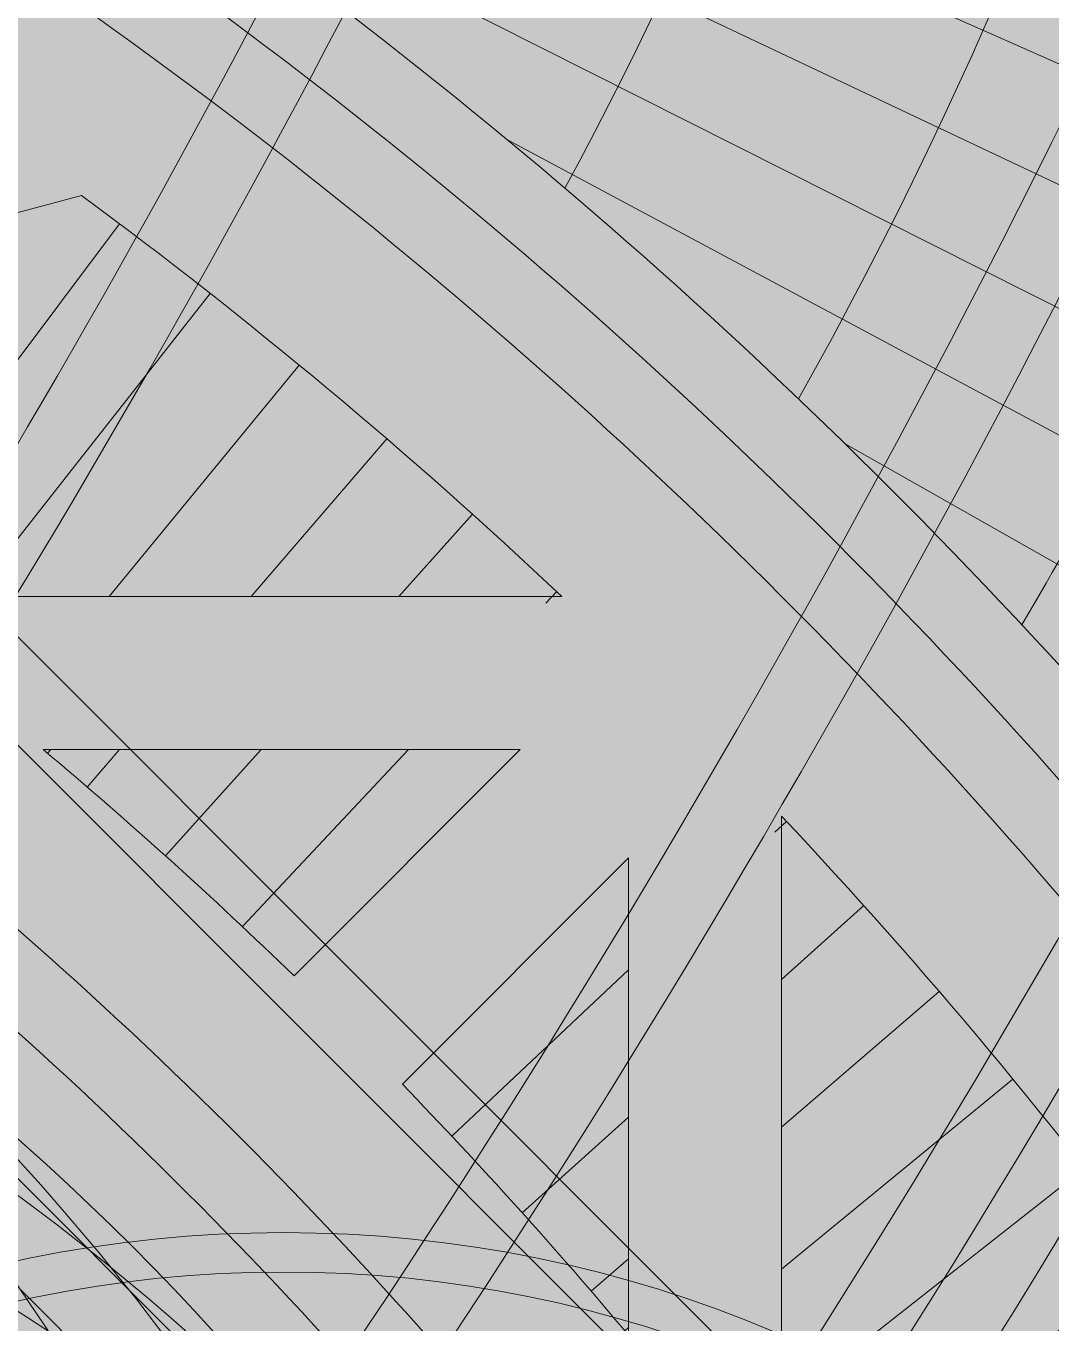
# Model space of a CAD drawing. Header units: inches. Extents: x -1.5 to 24.5, y -14.4 to 30.8.
# Drawn here: x 16.6191 to 16.8284, y -0.6249 to -0.3602 of the extents above; entities that cross this region are included whole.
import ezdxf

# ---------------------------------------------------------------- set-up
doc = ezdxf.new("R2010")
doc.units = ezdxf.units.IN
doc.header["$MEASUREMENT"] = 0
doc.layers.add('NOPLOT', color=5, linetype='Continuous', lineweight=5)

# ---------------------------------------------------------------- blocks, each defined once
blk = doc.blocks.new('Ring_Segment')
at = {"layer": 'NOPLOT'}
for p, q in [((-0.93966, 0.23561), (-1.00274, 0.25251)), ((-1.00274, 0.25251), (-0.95404, 0.16816)), ((-1.03405, 0.24423), (-0.96147, 0.11852)), ((-1.03438, 0.24283), (-1.03125, 0.2421)), ((-0.99132, 0.23273), (-0.94311, 0.22141)), ((-1.03946, 0.22006), (-1.0174, 0.21539)), ((-0.97629, 0.20669), (-0.94774, 0.20064)), ((-1.04404, 0.19718), (-1.00234, 0.18931)), ((-0.96184, 0.18166), (-0.95192, 0.17978)), ((-1.04812, 0.17421), (-0.98784, 0.16419)), ((-0.95384, 0.16932), (-0.95482, 0.1695)), ((-1.05169, 0.15115), (-0.97385, 0.13996)), ((-1.05476, 0.12802), (-0.96169, 0.11673)), ((-0.96826, 0.03076), (-1.05588, 0.11838))]:
    blk.add_line(p, q, dxfattribs=at)
for radius, start, end in [(1.125, 165, 180), (1.10938, 165, 180), (1.09375, 165, 180), (1.0625, 166.71097, 173.6028), (0.9375, 165, 180), (0.92187, 165, 180), (0.96875, 165.92417, 170.00391)]:
    blk.add_arc((0, 0), radius, start, end, dxfattribs=at)
blk = doc.blocks.new('Ring_Smaller')
at = {"layer": 'NOPLOT', "rotation": 240}
blk.add_blockref('Ring_Segment', (0, 0), dxfattribs=at)
at = {"layer": 'NOPLOT', "xscale": -1, "rotation": 29.99999999999997}
blk.add_blockref('Ring_Segment', (0, 0), dxfattribs=at)
blk = doc.blocks.new('Sigils')
at = {"layer": 'NOPLOT', "true_color": 0xffffff}
h = blk.add_hatch(color=7, dxfattribs=at)
h.dxf.hatch_style = 1
edge = h.paths.add_edge_path()
edge.add_arc((1.30457, 0.75), 0.5, -180, 180)
edge = h.paths.add_edge_path()
edge.add_arc((0.00554, -1.5), 0.5, -180, 180)
edge = h.paths.add_edge_path()
edge.add_arc((-1.2935, 0.75), 0.5, -180, 180)
at = {"layer": 'NOPLOT'}
for radius in [0.5, 0.48438]:
    blk.add_circle((1.30457, 0.75), radius, dxfattribs=at)
blk = doc.blocks.new('Ringu')
at = {"layer": 'NOPLOT'}
blk.add_circle((-0.09924, 0), 0.50565, dxfattribs=at)
blk = doc.blocks.new('Ringus')
at = {"layer": 'NOPLOT', "rotation": 180}
blk.add_blockref('Ringu', (0.30135, 0), dxfattribs=at)
blk = doc.blocks.new('*U59')
at = {"layer": 'NOPLOT', "rotation": 180}
blk.add_blockref('Ringus', (0.4006, 0), dxfattribs=at)
blk = doc.blocks.new('*U60')
at = {"layer": 'NOPLOT', "color": 0, "linetype": 'ByBlock', "lineweight": -2, "transparency": 16777216}
for p, rotation in [((-3.38776, 1.59693), 239.9999999999984), ((-3.43475, 1.6201), 247.4999999999983), ((-3.34419, 1.56781), 232.4999999999985), ((-3.30479, 1.53326), 224.9999999999984), ((-3.27024, 1.49387), 217.4999999999984), ((-3.24113, 1.4503), 209.9999999999984), ((-3.21795, 1.4033), 202.4999999999984)]:
    blk.add_blockref('*U59', p, dxfattribs=dict(at, rotation=rotation))
blk = doc.blocks.new('BigCircle_Smaller')
at = {"layer": 'NOPLOT', "true_color": 0xffffff}
h = blk.add_hatch(color=7, dxfattribs=at)
h.dxf.hatch_style = 1
edge = h.paths.add_edge_path()
edge.add_arc((0, 0), 1.125, 0, 360)
at = {"layer": 'NOPLOT'}
for name, p in [('Ring_Smaller', (0, 0)), ('*U60', (3.58806, -1.25))]:
    blk.add_blockref(name, p, dxfattribs=at)
at = {"layer": 'NOPLOT', "xscale": 0.5148761133831258, "yscale": 0.5148761133831258, "zscale": 0.5148761133831258}
blk.add_blockref('Sigils', (0, 0), dxfattribs=at)
blk = doc.blocks.new('Rays')
at = {"layer": 'NOPLOT'}
for p, q in [((1.78125, 1.00907), (1.57269, 0.89092)), ((1.43507, 0.76706), (1.78125, 0.9521)), ((1.78125, 0.89661), (1.31417, 0.6615)), ((1.78125, 0.84247), (1.10599, 0.52309)), ((1.78125, 0.78957), (1.56938, 0.69566))]:
    blk.add_line(p, q, dxfattribs=at)
for radius, start, end in [(1.90695, 20.91918, 30.39337), (1.78195, 0, 29.31893), (1.65695, 0, 28.34146)]:
    blk.add_arc((0, 0), radius, start, end, dxfattribs=at)
blk = doc.blocks.new('Shield_Small_half')
at = {"layer": 'NOPLOT'}
for p, q in [((-0.513, -1.5991), (-0.74757, -1.83368)), ((-0.50519, -1.61207), (-0.73937, -1.84625)), ((-0.47309, -1.66305), (-0.70583, -1.89579)), ((-0.46485, -1.67558), (-0.69726, -1.90799))]:
    blk.add_line(p, q, dxfattribs=at)
for radius, start, end in [(1.88, 203.25889, 213.66113), (1.89469, 203.19442, 213.66113), (1.95344, 203.19442, 214.00647), (1.96812, 203.19442, 214.08952), (2.10031, 202.38745, 214.78382), (2.115, 202.33586, 214.85552), (2.17375, 202.13655, 215.13248), (2.18844, 202.08841, 215.19936), (2.20312, 202.04091, 215.26534)]:
    blk.add_arc((1.10156, -0.63599), radius, start, end, dxfattribs=at)
blk = doc.blocks.new('Shield_Small_Full')
at = {"layer": 'NOPLOT', "xscale": -1.063829787234037, "yscale": 1.063829787234037, "zscale": 1.063829787234037}
blk.add_blockref('Shield_Small_half', (0, -1.60531), dxfattribs=at)

msp = doc.modelspace()

# ---------------------------------------------------------------- hatches: boundary and pattern name
at = {"layer": 'NOPLOT', "true_color": 0xffffff}
h = msp.add_hatch(color=7, dxfattribs=at)
h.dxf.hatch_style = 1
h.paths.add_polyline_path([(14.75, 2.5), (17.25, 2.5), (17.25, -2.5), (14.75, -2.5)])

# ---------------------------------------------------------------- block references
at = {"layer": 'NOPLOT'}
for name, p in [('Shield_Small_Full', (16, 2.89332)), ('BigCircle_Smaller', (16, -1.25))]:
    msp.add_blockref(name, p, dxfattribs=at)
at = {"layer": 'NOPLOT', "xscale": -0.5, "yscale": 0.5, "zscale": 0.5, "rotation": 180}
msp.add_blockref('Rays', (16, 0), dxfattribs=at)

doc.saveas('drawing.dxf')
